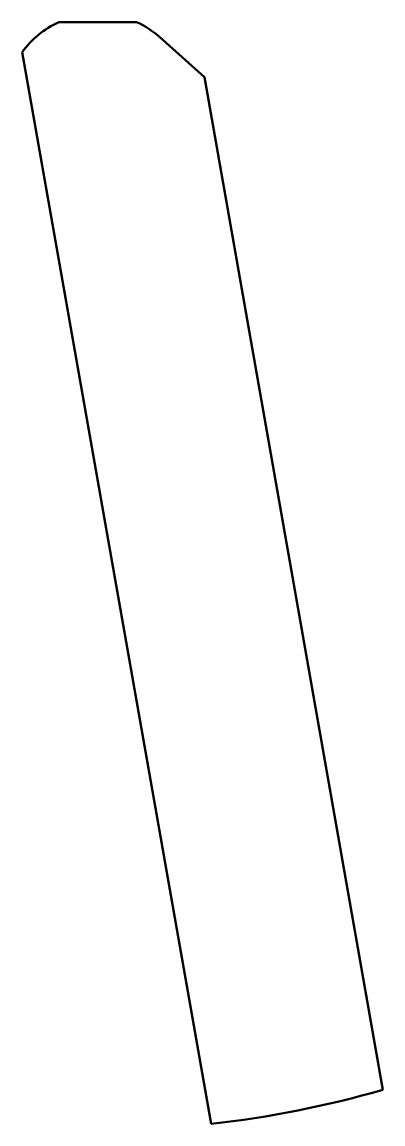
# Model space of a CAD drawing. Header units: millimetres. Extents: x 276 to 318, y 145 to 275.
import ezdxf

# ---------------------------------------------------------------- set-up
doc = ezdxf.new("R2010")
doc.units = ezdxf.units.MM
doc.layers.add('Visible (ISO)', color=7, linetype='Continuous', lineweight=50)

msp = doc.modelspace()

# ---------------------------------------------------------------- linework, layer by layer
at = {"layer": 'Visible (ISO)'}
for p, q in [((280.05, 275), (289.22, 275)), ((291.97, 273.2), (297.22, 268.51)), ((298.01, 145), (275.72, 271.44)), ((318.28, 149.04), (297.22, 268.51))]:
    msp.add_line(p, q, dxfattribs=at)
for radius, start, end in [(11, 114.62, 144.1779), (11, 48.2132, 65.38), (120.74, 276.3599, 286.1808)]:
    msp.add_arc((284.64, 265), radius, start, end, dxfattribs=at)

doc.saveas('drawing.dxf')
